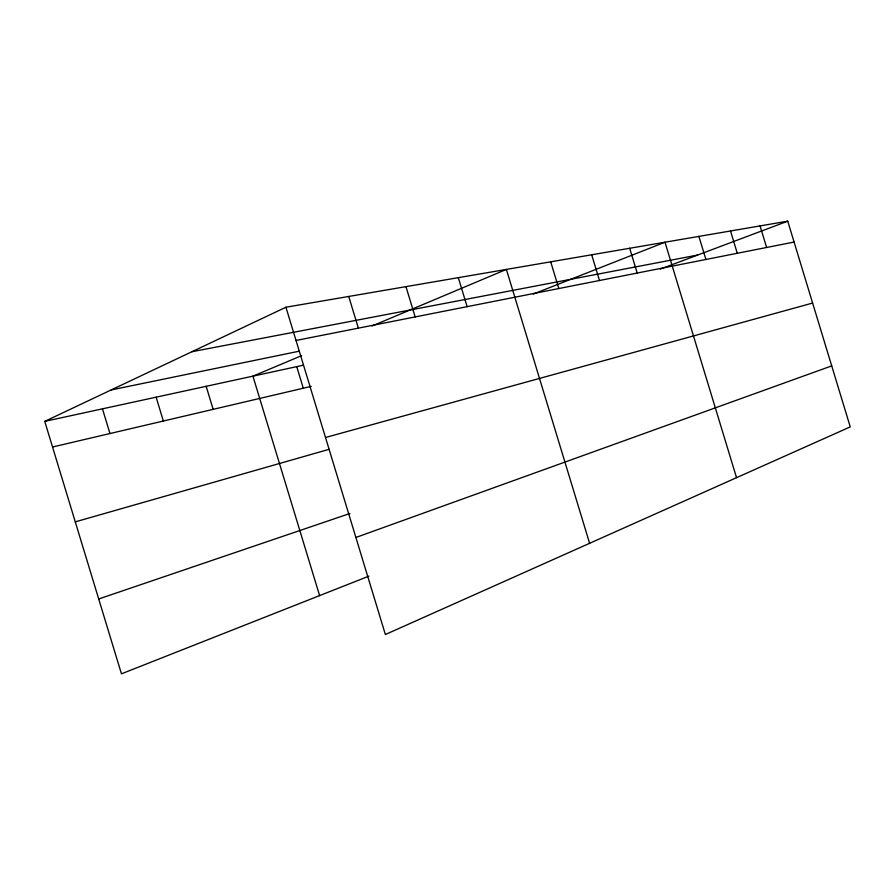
<?xml version="1.0" encoding="UTF-8"?>
<svg xmlns="http://www.w3.org/2000/svg" width="895" height="895" viewBox="0 0 895 895"><rect width="100%" height="100%" fill="white"/><g stroke="black" fill="none" stroke-linecap="round" stroke-linejoin="round"><path stroke-width="1.34" d="M368.874 576.156L121.451 673.834L44.75 421.377L285.93 307.231L787.745 221.166L850.25 426.893L385.376 634.521L285.93 307.231M301.637 355.639L252.927 376.157L319.604 595.611M371.996 326.015L506.391 269.417L589.604 543.299M533.297 294.041L664.996 242.209L736.54 477.673M660.241 269.104L787.745 221.166M355.886 537.481L831.712 365.887M98.707 598.979L349.844 513.517M75.281 521.863L329.159 449.301M325.511 437.498L812.626 303.047M52.536 447.008L311.214 386.36M44.75 421.377L303.371 365.194M111.148 389.951L298.829 351.276M296.032 340.458L794.089 242.053M191.944 351.713L697.574 255.064M760.056 225.909L766.612 247.479M730.51 230.977L737.279 253.274M698.894 236.403L705.909 259.472M629.677 248.273L637.195 273.042M591.684 254.795L599.493 280.493M550.705 261.821L558.827 288.537M458.307 277.663L467.123 306.649M405.961 286.646L415.157 316.919M348.737 296.458L358.358 328.141M296.737 366.637L303.293 388.217M206.163 386.316L213.155 409.351M156.122 397.19L163.36 421.019M102.455 408.847L109.962 433.538"/></g></svg>
